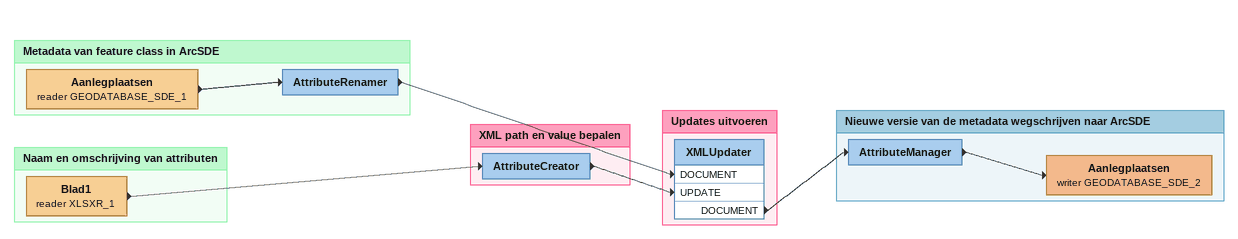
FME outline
Bookmark: Metadata van feature class in ArcSDE
Aanlegplaatsen (reader GEODATABASE_SDE_1)
    -> AttributeRenamer
AttributeRenamer
    -> XMLUpdater [DOCUMENT]

Bookmark: Naam en omschrijving van attributen
Blad1 (reader XLSXR_1)
    -> AttributeCreator

Bookmark: XML path en value bepalen
AttributeCreator
    -> XMLUpdater [UPDATE]

Bookmark: Updates uitvoeren
XMLUpdater
    DOCUMENT -> AttributeManager

Bookmark: Nieuwe versie van de metadata wegschrijven naar ArcSDE
AttributeManager
    -> Aanlegplaatsen (writer GEODATABASE_SDE_2)
Aanlegplaatsen (writer GEODATABASE_SDE_2)
